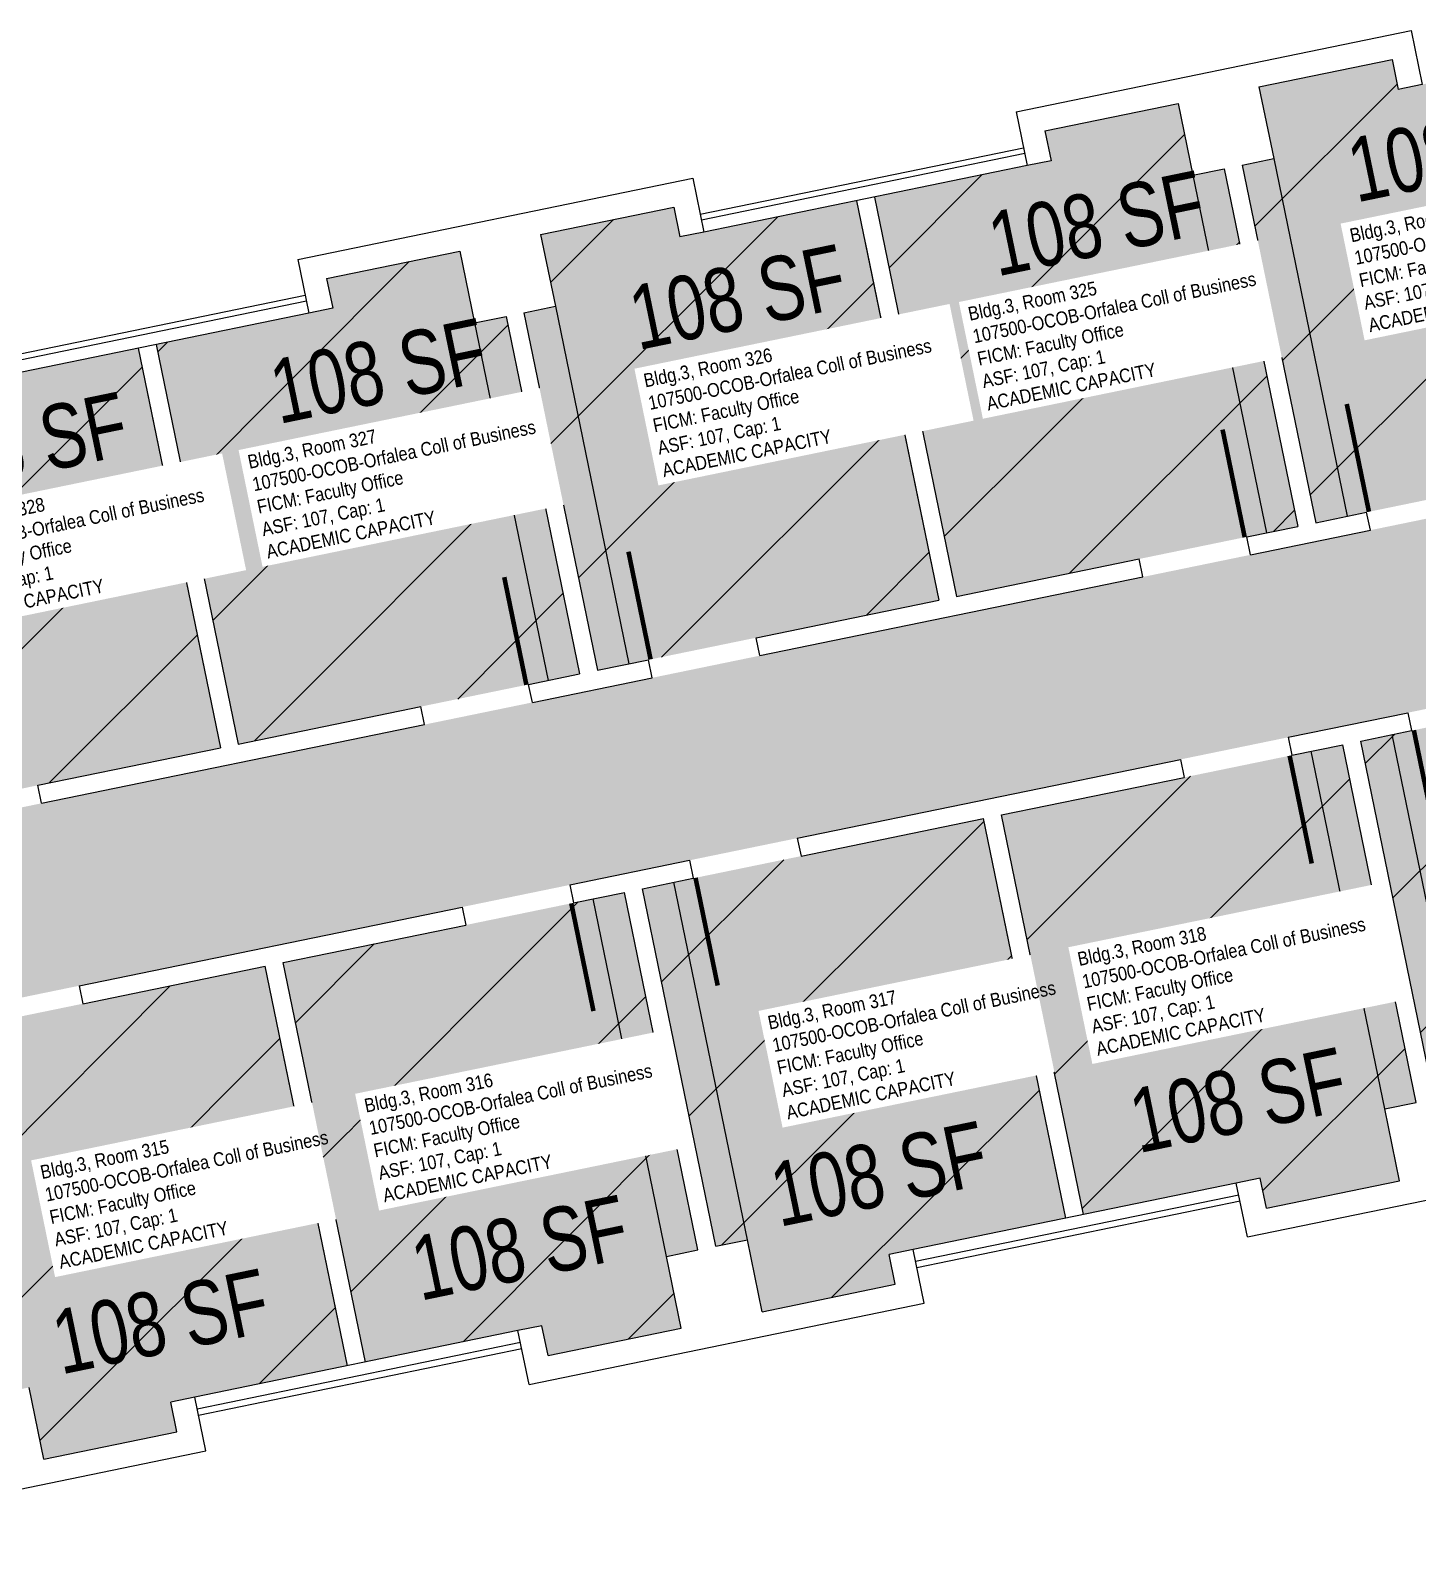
# Model space of a CAD drawing. Header units: inches. Extents: x 69197310 to 69201220, y 27671033 to 27674904.
# Drawn here: x 69198989 to 69199443, y 27672941 to 27673442 of the extents above; entities that cross this region are included whole.
import ezdxf
from ezdxf.enums import TextEntityAlignment as Align

# ---------------------------------------------------------------- set-up
doc = ezdxf.new("R2010")
doc.units = ezdxf.units.IN
doc.header["$LTSCALE"] = 100
doc.header["$MEASUREMENT"] = 0
for name, color, linetype in [('A-DOOR', 2, 'CONTINUOUS'), ('A-FLOR', 3, 'CONTINUOUS'), ('A-GLAZ', 1, 'CONTINUOUS'), ('A-IDEN-RNUM', 7, 'CONTINUOUS'), ('A-IDEN-SNUM', 4, 'CONTINUOUS'), ('A-IDEN-VNUM', 4, 'CONTINUOUS'), ('A-WALL', 5, 'CONTINUOUS'), ('AREA-TEXT', 3, 'CONTINUOUS'), ('Rooms-Capacity', 4, 'CONTINUOUS'), ('Rooms-Category-Color', 7, 'CONTINUOUS'), ('Rooms-College-Color', 7, 'CONTINUOUS'), ('Rooms-Department-Color', 7, 'CONTINUOUS'), ('Rooms-Division-Color', 7, 'CONTINUOUS'), ('Rooms-Information', 7, 'CONTINUOUS')]:
    doc.layers.add(name, color=color, linetype=linetype)
doc.styles.add('CP_AREA', font='arial.ttf', dxfattribs={"height": 15})
doc.styles.add('CP_ROOMSNUMBER', font='arial.ttf', dxfattribs={"height": 1})
doc.styles.add('CP_ROOMVNUMBER', font='arial.ttf', dxfattribs={"width": 0.85, "height": 0.075})
pattern_1 = [(45, (0, 0), (-26.516504294, 26.516504294), [])]

msp = doc.modelspace()

# ---------------------------------------------------------------- hatches: boundary and pattern name
at = {"layer": 'Rooms-Capacity'}
h = msp.add_hatch(dxfattribs=at)
h.set_pattern_fill('ANSI31', color=256, scale=300, style=0)
h.set_pattern_definition(pattern_1)
h.paths.add_polyline_path([(69199265.25, 27673387.18), (69199292.13, 27673256.41), (69199403.79, 27673279.37), (69199379.73, 27673396.42), (69199369.45, 27673394.3), (69199364.62, 27673417.81), (69199321.03, 27673408.85), (69199323.04, 27673399.06)])
h = msp.add_hatch(dxfattribs=at)
h.set_pattern_fill('ANSI31', color=256, scale=300, style=0)
h.set_pattern_definition(pattern_1)
h.paths.add_polyline_path([(69199030.17, 27673338.86), (69199057.04, 27673208.09), (69199168.71, 27673231.04), (69199144.65, 27673348.1), (69199134.36, 27673345.98), (69199129.53, 27673369.49), (69199085.94, 27673360.53), (69199087.96, 27673350.74)])
h = msp.add_hatch(dxfattribs=at)
h.set_pattern_fill('ANSI31', color=256, scale=300, style=0)
h.set_pattern_definition(pattern_1)
h.paths.add_polyline_path([(69198920.89, 27673326.61), (69198925.73, 27673303.1), (69198915.44, 27673300.99), (69198939.5, 27673183.93), (69199051.17, 27673206.88), (69199024.29, 27673337.65), (69198966.5, 27673325.77), (69198964.48, 27673335.57)])
h = msp.add_hatch(dxfattribs=at)
h.set_pattern_fill('ANSI31', color=256, scale=300, style=0)
h.set_pattern_definition(pattern_1)
h.paths.add_polyline_path([(69199463.55, 27673070.62), (69199458.71, 27673094.13), (69199448.43, 27673092.02), (69199424.37, 27673209.07), (69199536.03, 27673232.02), (69199562.91, 27673101.25), (69199505.12, 27673089.38), (69199507.13, 27673079.58)])
h = msp.add_hatch(dxfattribs=at)
h.set_pattern_fill('ANSI31', color=256, scale=300, style=0)
h.set_pattern_definition(pattern_1)
h.paths.add_polyline_path([(69199228.46, 27673022.3), (69199223.63, 27673045.81), (69199213.34, 27673043.69), (69199189.28, 27673160.75), (69199300.95, 27673183.7), (69199327.83, 27673052.93), (69199270.04, 27673041.05), (69199272.05, 27673031.26)])
h = msp.add_hatch(dxfattribs=at)
h.set_pattern_fill('ANSI31', color=256, scale=300, style=0)
h.set_pattern_definition(pattern_1)
h.paths.add_polyline_path([(69198993.37, 27672973.98), (69198988.54, 27672997.49), (69198978.26, 27672995.37), (69198954.2, 27673112.43), (69199065.86, 27673135.38), (69199092.74, 27673004.61), (69199034.95, 27672992.73), (69199036.96, 27672982.94)])
at = {"layer": 'Rooms-Category-Color', "true_color": 0xfa9ba3}
for points in [[(69199265.25, 27673387.18), (69199292.13, 27673256.41), (69199403.79, 27673279.37), (69199379.73, 27673396.42), (69199369.45, 27673394.3), (69199364.62, 27673417.81), (69199321.03, 27673408.85), (69199323.04, 27673399.06)], [(69199030.17, 27673338.86), (69199057.04, 27673208.09), (69199168.71, 27673231.04), (69199144.65, 27673348.1), (69199134.36, 27673345.98), (69199129.53, 27673369.49), (69199085.94, 27673360.53), (69199087.96, 27673350.74)], [(69198920.89, 27673326.61), (69198925.73, 27673303.1), (69198915.44, 27673300.99), (69198939.5, 27673183.93), (69199051.17, 27673206.88), (69199024.29, 27673337.65), (69198966.5, 27673325.77), (69198964.48, 27673335.57)], [(69199463.55, 27673070.62), (69199458.71, 27673094.13), (69199448.43, 27673092.02), (69199424.37, 27673209.07), (69199536.03, 27673232.02), (69199562.91, 27673101.25), (69199505.12, 27673089.38), (69199507.13, 27673079.58)], [(69199228.46, 27673022.3), (69199223.63, 27673045.81), (69199213.34, 27673043.69), (69199189.28, 27673160.75), (69199300.95, 27673183.7), (69199327.83, 27673052.93), (69199270.04, 27673041.05), (69199272.05, 27673031.26)], [(69198993.37, 27672973.98), (69198988.54, 27672997.49), (69198978.26, 27672995.37), (69198954.2, 27673112.43), (69199065.86, 27673135.38), (69199092.74, 27673004.61), (69199034.95, 27672992.73), (69199036.96, 27672982.94)]]:
    msp.add_hatch(color=241, dxfattribs=at).paths.add_polyline_path(points)
at = {"layer": 'Rooms-Category-Color', "true_color": 0xadadad}
msp.add_hatch(color=253, dxfattribs=at).paths.add_polyline_path([(69199816.4, 27673358.05), (69199828.68, 27673298.3), (69198309.48, 27672986.04), (69198314.32, 27672962.53), (69198284.89, 27672956.48), (69198286.1, 27672950.6), (69198292.02, 27672951.82), (69198317.69, 27672826.93), (69198363.68, 27672836.38), (69198396.1, 27672678.68), (69198353, 27672669.82), (69198362.16, 27672625.25), (69198279.88, 27672608.34), (69198270.22, 27672655.36), (69198240.77, 27672649.31), (69198208.86, 27672804.56), (69198235.31, 27672810), (69198209.64, 27672934.89), (69198215.59, 27672936.11), (69198214.38, 27672941.99), (69198184.92, 27672935.93), (69198180.09, 27672959.44), (69198130.19, 27672949.18), (69198125.72, 27672970.93), (69198119.84, 27672969.73), (69198124.31, 27672947.97), (69197542.48, 27672828.38), (69197530.2, 27672888.13), (69198112.3, 27673007.59), (69198112.6, 27673004.99), (69198118.47, 27673006.2), (69198118.11, 27673008.94)])
at = {"layer": 'Rooms-College-Color', "true_color": 0xfa9ba3}
for points in [[(69199265.25, 27673387.18), (69199292.13, 27673256.41), (69199403.79, 27673279.37), (69199379.73, 27673396.42), (69199369.45, 27673394.3), (69199364.62, 27673417.81), (69199321.03, 27673408.85), (69199323.04, 27673399.06)], [(69199030.17, 27673338.86), (69199057.04, 27673208.09), (69199168.71, 27673231.04), (69199144.65, 27673348.1), (69199134.36, 27673345.98), (69199129.53, 27673369.49), (69199085.94, 27673360.53), (69199087.96, 27673350.74)], [(69198920.89, 27673326.61), (69198925.73, 27673303.1), (69198915.44, 27673300.99), (69198939.5, 27673183.93), (69199051.17, 27673206.88), (69199024.29, 27673337.65), (69198966.5, 27673325.77), (69198964.48, 27673335.57)], [(69199463.55, 27673070.62), (69199458.71, 27673094.13), (69199448.43, 27673092.02), (69199424.37, 27673209.07), (69199536.03, 27673232.02), (69199562.91, 27673101.25), (69199505.12, 27673089.38), (69199507.13, 27673079.58)], [(69199228.46, 27673022.3), (69199223.63, 27673045.81), (69199213.34, 27673043.69), (69199189.28, 27673160.75), (69199300.95, 27673183.7), (69199327.83, 27673052.93), (69199270.04, 27673041.05), (69199272.05, 27673031.26)], [(69198993.37, 27672973.98), (69198988.54, 27672997.49), (69198978.26, 27672995.37), (69198954.2, 27673112.43), (69199065.86, 27673135.38), (69199092.74, 27673004.61), (69199034.95, 27672992.73), (69199036.96, 27672982.94)]]:
    msp.add_hatch(color=241, dxfattribs=at).paths.add_polyline_path(points)
at = {"layer": 'Rooms-College-Color', "true_color": 0xadadad}
msp.add_hatch(color=253, dxfattribs=at).paths.add_polyline_path([(69199816.4, 27673358.05), (69199828.68, 27673298.3), (69198309.48, 27672986.04), (69198314.32, 27672962.53), (69198284.89, 27672956.48), (69198286.1, 27672950.6), (69198292.02, 27672951.82), (69198317.69, 27672826.93), (69198363.68, 27672836.38), (69198396.1, 27672678.68), (69198353, 27672669.82), (69198362.16, 27672625.25), (69198279.88, 27672608.34), (69198270.22, 27672655.36), (69198240.77, 27672649.31), (69198208.86, 27672804.56), (69198235.31, 27672810), (69198209.64, 27672934.89), (69198215.59, 27672936.11), (69198214.38, 27672941.99), (69198184.92, 27672935.93), (69198180.09, 27672959.44), (69198130.19, 27672949.18), (69198125.72, 27672970.93), (69198119.84, 27672969.73), (69198124.31, 27672947.97), (69197542.48, 27672828.38), (69197530.2, 27672888.13), (69198112.3, 27673007.59), (69198112.6, 27673004.99), (69198118.47, 27673006.2), (69198118.11, 27673008.94)])
at = {"layer": 'Rooms-Department-Color', "true_color": 0xfa9ba3}
for points in [[(69199265.25, 27673387.18), (69199292.13, 27673256.41), (69199403.79, 27673279.37), (69199379.73, 27673396.42), (69199369.45, 27673394.3), (69199364.62, 27673417.81), (69199321.03, 27673408.85), (69199323.04, 27673399.06)], [(69199030.17, 27673338.86), (69199057.04, 27673208.09), (69199168.71, 27673231.04), (69199144.65, 27673348.1), (69199134.36, 27673345.98), (69199129.53, 27673369.49), (69199085.94, 27673360.53), (69199087.96, 27673350.74)], [(69198920.89, 27673326.61), (69198925.73, 27673303.1), (69198915.44, 27673300.99), (69198939.5, 27673183.93), (69199051.17, 27673206.88), (69199024.29, 27673337.65), (69198966.5, 27673325.77), (69198964.48, 27673335.57)], [(69199463.55, 27673070.62), (69199458.71, 27673094.13), (69199448.43, 27673092.02), (69199424.37, 27673209.07), (69199536.03, 27673232.02), (69199562.91, 27673101.25), (69199505.12, 27673089.38), (69199507.13, 27673079.58)], [(69199228.46, 27673022.3), (69199223.63, 27673045.81), (69199213.34, 27673043.69), (69199189.28, 27673160.75), (69199300.95, 27673183.7), (69199327.83, 27673052.93), (69199270.04, 27673041.05), (69199272.05, 27673031.26)], [(69198993.37, 27672973.98), (69198988.54, 27672997.49), (69198978.26, 27672995.37), (69198954.2, 27673112.43), (69199065.86, 27673135.38), (69199092.74, 27673004.61), (69199034.95, 27672992.73), (69199036.96, 27672982.94)]]:
    msp.add_hatch(color=241, dxfattribs=at).paths.add_polyline_path(points)
at = {"layer": 'Rooms-Department-Color', "true_color": 0xacacac}
msp.add_hatch(color=253, dxfattribs=at).paths.add_polyline_path([(69199816.4, 27673358.05), (69199828.68, 27673298.3), (69198309.48, 27672986.04), (69198314.32, 27672962.53), (69198284.89, 27672956.48), (69198286.1, 27672950.6), (69198292.02, 27672951.82), (69198317.69, 27672826.93), (69198363.68, 27672836.38), (69198396.1, 27672678.68), (69198353, 27672669.82), (69198362.16, 27672625.25), (69198279.88, 27672608.34), (69198270.22, 27672655.36), (69198240.77, 27672649.31), (69198208.86, 27672804.56), (69198235.31, 27672810), (69198209.64, 27672934.89), (69198215.59, 27672936.11), (69198214.38, 27672941.99), (69198184.92, 27672935.93), (69198180.09, 27672959.44), (69198130.19, 27672949.18), (69198125.72, 27672970.93), (69198119.84, 27672969.73), (69198124.31, 27672947.97), (69197542.48, 27672828.38), (69197530.2, 27672888.13), (69198112.3, 27673007.59), (69198112.6, 27673004.99), (69198118.47, 27673006.2), (69198118.11, 27673008.94)])
at = {"layer": 'Rooms-Division-Color', "true_color": 0xfa9ba3}
for points in [[(69199265.25, 27673387.18), (69199292.13, 27673256.41), (69199403.79, 27673279.37), (69199379.73, 27673396.42), (69199369.45, 27673394.3), (69199364.62, 27673417.81), (69199321.03, 27673408.85), (69199323.04, 27673399.06)], [(69199030.17, 27673338.86), (69199057.04, 27673208.09), (69199168.71, 27673231.04), (69199144.65, 27673348.1), (69199134.36, 27673345.98), (69199129.53, 27673369.49), (69199085.94, 27673360.53), (69199087.96, 27673350.74)], [(69198920.89, 27673326.61), (69198925.73, 27673303.1), (69198915.44, 27673300.99), (69198939.5, 27673183.93), (69199051.17, 27673206.88), (69199024.29, 27673337.65), (69198966.5, 27673325.77), (69198964.48, 27673335.57)], [(69199463.55, 27673070.62), (69199458.71, 27673094.13), (69199448.43, 27673092.02), (69199424.37, 27673209.07), (69199536.03, 27673232.02), (69199562.91, 27673101.25), (69199505.12, 27673089.38), (69199507.13, 27673079.58)], [(69199228.46, 27673022.3), (69199223.63, 27673045.81), (69199213.34, 27673043.69), (69199189.28, 27673160.75), (69199300.95, 27673183.7), (69199327.83, 27673052.93), (69199270.04, 27673041.05), (69199272.05, 27673031.26)], [(69198993.37, 27672973.98), (69198988.54, 27672997.49), (69198978.26, 27672995.37), (69198954.2, 27673112.43), (69199065.86, 27673135.38), (69199092.74, 27673004.61), (69199034.95, 27672992.73), (69199036.96, 27672982.94)]]:
    msp.add_hatch(color=241, dxfattribs=at).paths.add_polyline_path(points)
at = {"layer": 'Rooms-Division-Color', "true_color": 0xadadad}
msp.add_hatch(color=253, dxfattribs=at).paths.add_polyline_path([(69199816.4, 27673358.05), (69199828.68, 27673298.3), (69198309.48, 27672986.04), (69198314.32, 27672962.53), (69198284.89, 27672956.48), (69198286.1, 27672950.6), (69198292.02, 27672951.82), (69198317.69, 27672826.93), (69198363.68, 27672836.38), (69198396.1, 27672678.68), (69198353, 27672669.82), (69198362.16, 27672625.25), (69198279.88, 27672608.34), (69198270.22, 27672655.36), (69198240.77, 27672649.31), (69198208.86, 27672804.56), (69198235.31, 27672810), (69198209.64, 27672934.89), (69198215.59, 27672936.11), (69198214.38, 27672941.99), (69198184.92, 27672935.93), (69198180.09, 27672959.44), (69198130.19, 27672949.18), (69198125.72, 27672970.93), (69198119.84, 27672969.73), (69198124.31, 27672947.97), (69197542.48, 27672828.38), (69197530.2, 27672888.13), (69198112.3, 27673007.59), (69198112.6, 27673004.99), (69198118.47, 27673006.2), (69198118.11, 27673008.94)])

# ---------------------------------------------------------------- linework, layer by layer
at = {"layer": 'A-DOOR'}
for points in [[(69199427.06, 27673284.15, 1.5, 1.5, 0), (69199419.81, 27673319.41, 0, 0, 0), (69199420.54, 27673319.56, 0, 0, -0.414214), (69199461.89, 27673289.77, 0, 0, -0.414214)], [(69199386.41, 27673275.79, 1.5, 1.5, 0), (69199379.16, 27673311.05, 0, 0, 0), (69199378.43, 27673310.9, 0, 0, 0.414214), (69199352.18, 27673267.23, 0, 0, 0.414214)], [(69199191.97, 27673235.83, 1.5, 1.5, 0), (69199184.72, 27673271.09, 0, 0, 0), (69199185.46, 27673271.24, 0, 0, -0.414214), (69199226.8, 27673241.45, 0, 0, -0.414214)], [(69199151.32, 27673227.47, 1.5, 1.5, 0), (69199144.07, 27673262.73, 0, 0, 0), (69199143.34, 27673262.58, 0, 0, 0.414214), (69199117.1, 27673218.9, 0, 0, 0.414214)], [(69198956.89, 27673187.51, 1.5, 1.5, 0), (69198949.64, 27673222.77, 0, 0, 0), (69198950.37, 27673222.92, 0, 0, -0.414214), (69198991.72, 27673193.13, 0, 0, -0.414214)], [(69199441.76, 27673212.64, 1.5, 1.5, 0), (69199449, 27673177.38, 0, 0, 0), (69199449.74, 27673177.53, 0, 0, 0.414214), (69199475.98, 27673221.21, 0, 0, 0.414214)], [(69199401.11, 27673204.29, 1.5, 1.5, 0), (69199408.35, 27673169.02, 0, 0, 0), (69199407.62, 27673168.87, 0, 0, -0.414214), (69199366.28, 27673198.66, 0, 0, -0.414214)], [(69199206.67, 27673164.32, 1.5, 1.5, 0), (69199213.92, 27673129.06, 0, 0, 0), (69199214.65, 27673129.21, 0, 0, 0.414214), (69199240.9, 27673172.89, 0, 0, 0.414214)], [(69199166.02, 27673155.97, 1.5, 1.5, 0), (69199173.27, 27673120.7, 0, 0, 0), (69199172.53, 27673120.55, 0, 0, -0.414214), (69199131.19, 27673150.34, 0, 0, -0.414214)], [(69198971.58, 27673116, 1.5, 1.5, 0), (69198978.83, 27673080.74, 0, 0, 0), (69198979.57, 27673080.89, 0, 0, 0.414214), (69199005.81, 27673124.57, 0, 0, 0.414214)]]:
    msp.add_lwpolyline(points, format="xyseb", dxfattribs=at)
at = {"layer": 'A-FLOR'}
for p, q in [((69199395.9, 27673399.74), (69199419.96, 27673282.69)), ((69199369.45, 27673394.3), (69199393.51, 27673277.25)), ((69199160.81, 27673351.42), (69199184.87, 27673234.37)), ((69199134.36, 27673345.98), (69199158.42, 27673228.93)), ((69199458.71, 27673094.13), (69199434.65, 27673211.18)), ((69199432.27, 27673088.69), (69199408.21, 27673205.75)), ((69199223.63, 27673045.81), (69199199.57, 27673162.86)), ((69199197.18, 27673040.37), (69199173.12, 27673157.43))]:
    msp.add_line(p, q, dxfattribs=at)
at = {"layer": 'A-GLAZ'}
for p, q in [((69199208.21, 27673381.58), (69199314, 27673403.32)), ((69199314.4, 27673401.37), (69199208.61, 27673379.62)), ((69199315.21, 27673397.45), (69199209.42, 27673375.7)), ((69198973.12, 27673333.26), (69199078.91, 27673355)), ((69199079.32, 27673353.04), (69198973.53, 27673331.3)), ((69199080.12, 27673349.13), (69198974.33, 27673327.38)), ((69199383.66, 27673064.41), (69199277.87, 27673042.67)), ((69199384.47, 27673060.49), (69199278.68, 27673038.75)), ((69199279.08, 27673036.79), (69199384.87, 27673058.53)), ((69199148.57, 27673016.09), (69199042.79, 27672994.35)), ((69199149.38, 27673012.17), (69199043.59, 27672990.43)), ((69199043.99, 27672988.47), (69199149.78, 27673010.21))]:
    msp.add_line(p, q, dxfattribs=at)
at = {"layer": 'A-WALL'}
for p, q in [((69199311.58, 27673415.08), (69199440.88, 27673441.65)), ((69199440.88, 27673441.65), (69199444.5, 27673424.02)), ((69199391.06, 27673423.25), (69199434.65, 27673432.21)), ((69199434.65, 27673432.21), (69199436.67, 27673422.41)), ((69199391.06, 27673423.25), (69199395.9, 27673399.74)), ((69199444.5, 27673424.02), (69199436.67, 27673422.41)), ((69199321.03, 27673408.85), (69199364.62, 27673417.81)), ((69199364.62, 27673417.81), (69199369.45, 27673394.3)), ((69199311.58, 27673415.08), (69199315.21, 27673397.45)), ((69199321.03, 27673408.85), (69199323.04, 27673399.06)), ((69199323.04, 27673399.06), (69199315.21, 27673397.45)), ((69199369.45, 27673394.3), (69199379.73, 27673396.42)), ((69199379.73, 27673396.42), (69199403.79, 27673279.37)), ((69199385.61, 27673397.63), (69199395.9, 27673399.74)), ((69199385.61, 27673397.63), (69199409.67, 27673280.57)), ((69199076.5, 27673366.76), (69199205.79, 27673393.33)), ((69199205.79, 27673393.33), (69199209.42, 27673375.7)), ((69199259.37, 27673385.97), (69199286.25, 27673255.2)), ((69199265.25, 27673387.18), (69199292.13, 27673256.41)), ((69199155.98, 27673374.93), (69199199.57, 27673383.89)), ((69199199.57, 27673383.89), (69199201.58, 27673374.09)), ((69199209.42, 27673375.7), (69199201.58, 27673374.09)), ((69199155.98, 27673374.93), (69199160.81, 27673351.42)), ((69199262.19, 27673372.26), (69199286.25, 27673255.2)), ((69199076.5, 27673366.76), (69199080.12, 27673349.13)), ((69199085.94, 27673360.53), (69199129.53, 27673369.49)), ((69199129.53, 27673369.49), (69199134.36, 27673345.98)), ((69199085.94, 27673360.53), (69199087.96, 27673350.74)), ((69199087.96, 27673350.74), (69199080.12, 27673349.13)), ((69199150.53, 27673349.31), (69199160.81, 27673351.42)), ((69199134.36, 27673345.98), (69199144.65, 27673348.1)), ((69199144.65, 27673348.1), (69199168.71, 27673231.04)), ((69199150.53, 27673349.31), (69199174.59, 27673232.25)), ((69199024.29, 27673337.65), (69199051.17, 27673206.88)), ((69199030.17, 27673338.86), (69199057.04, 27673208.09)), ((69199027.11, 27673323.94), (69199051.17, 27673206.88)), ((69199409.67, 27673280.57), (69199426.32, 27673284)), ((69199427.53, 27673278.12), (69199426.32, 27673284)), ((69199387.14, 27673275.94), (69199403.79, 27673279.37)), ((69199388.35, 27673270.07), (69199387.14, 27673275.94)), ((69199388.35, 27673270.07), (69199427.53, 27673278.12)), ((69199292.13, 27673256.41), (69199351.88, 27673268.69)), ((69199353.09, 27673262.82), (69199351.88, 27673268.69)), ((69199227.71, 27673237.05), (69199353.09, 27673262.82)), ((69199226.5, 27673242.92), (69199286.25, 27673255.2)), ((69199227.71, 27673237.05), (69199226.5, 27673242.92)), ((69199174.59, 27673232.25), (69199191.24, 27673235.68)), ((69199192.45, 27673229.8), (69199191.24, 27673235.68)), ((69199152.06, 27673227.62), (69199168.71, 27673231.04)), ((69199153.27, 27673221.74), (69199152.06, 27673227.62)), ((69199153.27, 27673221.74), (69199192.45, 27673229.8)), ((69199057.04, 27673208.09), (69199116.79, 27673220.37)), ((69199118, 27673214.5), (69199116.79, 27673220.37)), ((69199400.63, 27673210.31), (69199439.81, 27673218.37)), ((69199439.81, 27673218.37), (69199441.02, 27673212.49)), ((69198992.62, 27673188.73), (69199118, 27673214.5)), ((69199400.63, 27673210.31), (69199401.84, 27673204.44)), ((69199424.37, 27673209.07), (69199441.02, 27673212.49)), ((69198991.42, 27673194.6), (69199051.17, 27673206.88)), ((69199401.84, 27673204.44), (69199418.49, 27673207.86)), ((69199442.55, 27673090.81), (69199418.49, 27673207.86)), ((69199448.43, 27673092.02), (69199424.37, 27673209.07)), ((69199239.99, 27673177.3), (69199365.37, 27673203.07)), ((69199365.37, 27673203.07), (69199366.58, 27673197.19)), ((69199306.83, 27673184.91), (69199366.58, 27673197.19)), ((69198992.62, 27673188.73), (69198991.42, 27673194.6)), ((69199241.2, 27673171.42), (69199300.95, 27673183.7)), ((69199327.83, 27673052.93), (69199300.95, 27673183.7)), ((69199325.01, 27673066.65), (69199300.95, 27673183.7)), ((69199333.7, 27673054.14), (69199306.83, 27673184.91)), ((69199239.99, 27673177.3), (69199241.2, 27673171.42)), ((69199165.55, 27673161.99), (69199204.73, 27673170.05)), ((69199204.73, 27673170.05), (69199205.94, 27673164.17)), ((69199165.55, 27673161.99), (69199166.75, 27673156.12)), ((69199189.28, 27673160.75), (69199205.94, 27673164.17)), ((69199213.34, 27673043.69), (69199189.28, 27673160.75)), ((69199166.75, 27673156.12), (69199183.41, 27673159.54)), ((69199207.47, 27673042.49), (69199183.41, 27673159.54)), ((69199004.9, 27673128.98), (69199130.28, 27673154.75)), ((69199130.28, 27673154.75), (69199131.49, 27673148.87)), ((69199071.74, 27673136.59), (69199131.49, 27673148.87)), ((69199006.11, 27673123.1), (69199065.86, 27673135.38)), ((69199092.74, 27673004.61), (69199065.86, 27673135.38)), ((69199089.92, 27673018.33), (69199065.86, 27673135.38)), ((69199098.62, 27673005.82), (69199071.74, 27673136.59)), ((69199004.9, 27673128.98), (69199006.11, 27673123.1)), ((69199432.27, 27673088.69), (69199442.55, 27673090.81)), ((69199437.1, 27673065.18), (69199432.27, 27673088.69)), ((69199387.28, 27673046.78), (69199516.58, 27673073.35)), ((69199391.5, 27673066.02), (69199383.66, 27673064.41)), ((69199393.51, 27673056.23), (69199391.5, 27673066.02)), ((69199393.51, 27673056.23), (69199437.1, 27673065.18)), ((69199387.28, 27673046.78), (69199383.66, 27673064.41)), ((69199213.34, 27673043.69), (69199223.63, 27673045.81)), ((69199228.46, 27673022.3), (69199223.63, 27673045.81)), ((69199197.18, 27673040.37), (69199207.47, 27673042.49)), ((69199202.01, 27673016.86), (69199197.18, 27673040.37)), ((69199277.87, 27673042.67), (69199270.04, 27673041.05)), ((69199272.05, 27673031.26), (69199270.04, 27673041.05)), ((69199281.5, 27673025.03), (69199277.87, 27673042.67)), ((69199228.46, 27673022.3), (69199272.05, 27673031.26)), ((69199152.2, 27672998.46), (69199281.5, 27673025.03)), ((69199156.41, 27673017.7), (69199148.57, 27673016.09)), ((69199152.2, 27672998.46), (69199148.57, 27673016.09)), ((69199158.42, 27673007.9), (69199156.41, 27673017.7)), ((69199158.42, 27673007.9), (69199202.01, 27673016.86)), ((69198993.37, 27672973.98), (69198988.54, 27672997.49)), ((69199042.79, 27672994.35), (69199034.95, 27672992.73)), ((69199036.96, 27672982.94), (69199034.95, 27672992.73)), ((69199046.41, 27672976.71), (69199042.79, 27672994.35)), ((69198993.37, 27672973.98), (69199036.96, 27672982.94)), ((69198917.11, 27672950.14), (69199046.41, 27672976.71))]:
    msp.add_line(p, q, dxfattribs=at)

# ---------------------------------------------------------------- texts
at = {"layer": 'A-IDEN-RNUM', "style": 'CP_ROOMSNUMBER', "width": 0.85}
for s, p in [('0325-00', (69199329.92, 27673338.69)), ('0326-00', (69199223.73, 27673316.86)), ('0327-00', (69199094.17, 27673290.23)), ('0318-00', (69199365.75, 27673127.48)), ('0317-00', (69199264.36, 27673106.64)), ('0316-00', (69199132.32, 27673079.5)), ('0315-00', (69199026.28, 27673057.71))]:
    msp.add_text(s, height=1, rotation=11.615, dxfattribs=at).set_placement(p, align=Align.MIDDLE)
at = {"layer": 'A-IDEN-SNUM', "style": 'CP_ROOMSNUMBER', "width": 0.85}
for s, p in [('0030032500', (69199329.92, 27673338.69)), ('0030032600', (69199223.73, 27673316.86)), ('0030032700', (69199094.17, 27673290.23)), ('0030031800', (69199365.75, 27673127.48)), ('0030031700', (69199264.36, 27673106.64)), ('0030031600', (69199132.32, 27673079.5)), ('0030031500', (69199026.28, 27673057.71))]:
    msp.add_text(s, height=1, rotation=11.615, dxfattribs=at).set_placement(p, align=Align.MIDDLE)
at = {"layer": 'A-IDEN-VNUM', "style": 'CP_ROOMVNUMBER', "width": 0.85}
for s, p in [('324', (69199454.84, 27673364.36)), ('325', (69199329.92, 27673338.69)), ('326', (69199223.73, 27673316.86)), ('327', (69199094.17, 27673290.23)), ('328', (69198985.65, 27673267.92)), ('318', (69199365.75, 27673127.48)), ('317', (69199264.36, 27673106.64)), ('316', (69199132.32, 27673079.5)), ('315', (69199026.28, 27673057.71))]:
    msp.add_text(s, height=31.5, rotation=11.615, dxfattribs=at).set_placement(p, align=Align.MIDDLE)
at = {"layer": 'AREA-TEXT', "style": 'CP_AREA', "width": 0.75}
for p in [(69199455.54, 27673402.79), (69199337.99, 27673378.6), (69199220.45, 27673354.47), (69199102.91, 27673330.28), (69198985.37, 27673306.15), (69199384.24, 27673091.59), (69199266.7, 27673067.46), (69199149.16, 27673043.27), (69199031.62, 27673019.14)]:
    msp.add_text('108 SF', height=21, rotation=11.6779, dxfattribs=at).set_placement(p, align=Align.MIDDLE_CENTER)

# ---------------------------------------------------------------- next in the draw order: texts
at = {"layer": 'Rooms-Information', "char_height": 4.5, "width": 100.8, "attachment_point": 7, "rotation": 11.615, "style": 'CP_ROOMVNUMBER', "bg_fill": 3, "box_fill_scale": 1.5, "bg_fill_color": 256, "bg_fill_true_color": 13158600, "bg_fill_transparency": 0}
for s, insert in [('Bldg.3, Room 325^M^J107500-OCOB-Orfalea Coll of Business^M^JFICM: Faculty Office^M^JASF: 107, Cap: 1^M^JACADEMIC CAPACITY', (69199302.48, 27673317.19)), ('Bldg.3, Room 327^M^J107500-OCOB-Orfalea Coll of Business^M^JFICM: Faculty Office^M^JASF: 107, Cap: 1^M^JACADEMIC CAPACITY', (69199066.73, 27673268.73)), ('Bldg.3, Room 317^M^J107500-OCOB-Orfalea Coll of Business^M^JFICM: Faculty Office^M^JASF: 107, Cap: 1^M^JACADEMIC CAPACITY', (69199236.92, 27673085.14)), ('Bldg.3, Room 315^M^J107500-OCOB-Orfalea Coll of Business^M^JFICM: Faculty Office^M^JASF: 107, Cap: 1^M^JACADEMIC CAPACITY', (69198998.84, 27673036.21))]:
    msp.add_mtext(s, dxfattribs=dict(at, insert=insert))

# ---------------------------------------------------------------- next in the draw order: hatches: boundary and pattern name
at = {"layer": 'Rooms-Capacity'}
h = msp.add_hatch(dxfattribs=at)
h.set_pattern_fill('ANSI31', color=256, scale=300, style=0)
h.set_pattern_definition(pattern_1)
h.paths.add_polyline_path([(69199391.06, 27673423.25), (69199395.9, 27673399.74), (69199385.61, 27673397.63), (69199409.67, 27673280.57), (69199521.34, 27673303.53), (69199494.46, 27673434.29), (69199436.67, 27673422.41), (69199434.65, 27673432.21)])
h = msp.add_hatch(dxfattribs=at)
h.set_pattern_fill('ANSI31', color=256, scale=300, style=0)
h.set_pattern_definition(pattern_1)
h.paths.add_polyline_path([(69199155.98, 27673374.93), (69199160.81, 27673351.42), (69199150.53, 27673349.31), (69199174.59, 27673232.25), (69199286.25, 27673255.2), (69199259.37, 27673385.97), (69199201.58, 27673374.09), (69199199.57, 27673383.89)])
h = msp.add_hatch(dxfattribs=at)
h.set_pattern_fill('ANSI31', color=256, scale=300, style=0)
h.set_pattern_definition(pattern_1)
h.paths.add_polyline_path([(69199333.7, 27673054.14), (69199306.83, 27673184.91), (69199418.49, 27673207.86), (69199442.55, 27673090.81), (69199432.27, 27673088.69), (69199437.1, 27673065.18), (69199393.51, 27673056.23), (69199391.5, 27673066.02)])
h = msp.add_hatch(dxfattribs=at)
h.set_pattern_fill('ANSI31', color=256, scale=300, style=0)
h.set_pattern_definition(pattern_1)
h.paths.add_polyline_path([(69199098.62, 27673005.82), (69199071.74, 27673136.59), (69199183.41, 27673159.54), (69199207.47, 27673042.49), (69199197.18, 27673040.37), (69199202.01, 27673016.86), (69199158.42, 27673007.9), (69199156.41, 27673017.7)])
at = {"layer": 'Rooms-Category-Color', "true_color": 0xfa9ba3}
for points in [[(69199391.06, 27673423.25), (69199395.9, 27673399.74), (69199385.61, 27673397.63), (69199409.67, 27673280.57), (69199521.34, 27673303.53), (69199494.46, 27673434.29), (69199436.67, 27673422.41), (69199434.65, 27673432.21)], [(69199155.98, 27673374.93), (69199160.81, 27673351.42), (69199150.53, 27673349.31), (69199174.59, 27673232.25), (69199286.25, 27673255.2), (69199259.37, 27673385.97), (69199201.58, 27673374.09), (69199199.57, 27673383.89)], [(69199333.7, 27673054.14), (69199306.83, 27673184.91), (69199418.49, 27673207.86), (69199442.55, 27673090.81), (69199432.27, 27673088.69), (69199437.1, 27673065.18), (69199393.51, 27673056.23), (69199391.5, 27673066.02)], [(69199098.62, 27673005.82), (69199071.74, 27673136.59), (69199183.41, 27673159.54), (69199207.47, 27673042.49), (69199197.18, 27673040.37), (69199202.01, 27673016.86), (69199158.42, 27673007.9), (69199156.41, 27673017.7)]]:
    msp.add_hatch(color=241, dxfattribs=at).paths.add_polyline_path(points)
at = {"layer": 'Rooms-College-Color', "true_color": 0xfa9ba3}
for points in [[(69199391.06, 27673423.25), (69199395.9, 27673399.74), (69199385.61, 27673397.63), (69199409.67, 27673280.57), (69199521.34, 27673303.53), (69199494.46, 27673434.29), (69199436.67, 27673422.41), (69199434.65, 27673432.21)], [(69199155.98, 27673374.93), (69199160.81, 27673351.42), (69199150.53, 27673349.31), (69199174.59, 27673232.25), (69199286.25, 27673255.2), (69199259.37, 27673385.97), (69199201.58, 27673374.09), (69199199.57, 27673383.89)], [(69199333.7, 27673054.14), (69199306.83, 27673184.91), (69199418.49, 27673207.86), (69199442.55, 27673090.81), (69199432.27, 27673088.69), (69199437.1, 27673065.18), (69199393.51, 27673056.23), (69199391.5, 27673066.02)], [(69199098.62, 27673005.82), (69199071.74, 27673136.59), (69199183.41, 27673159.54), (69199207.47, 27673042.49), (69199197.18, 27673040.37), (69199202.01, 27673016.86), (69199158.42, 27673007.9), (69199156.41, 27673017.7)]]:
    msp.add_hatch(color=241, dxfattribs=at).paths.add_polyline_path(points)
at = {"layer": 'Rooms-Department-Color', "true_color": 0xfa9ba3}
for points in [[(69199391.06, 27673423.25), (69199395.9, 27673399.74), (69199385.61, 27673397.63), (69199409.67, 27673280.57), (69199521.34, 27673303.53), (69199494.46, 27673434.29), (69199436.67, 27673422.41), (69199434.65, 27673432.21)], [(69199155.98, 27673374.93), (69199160.81, 27673351.42), (69199150.53, 27673349.31), (69199174.59, 27673232.25), (69199286.25, 27673255.2), (69199259.37, 27673385.97), (69199201.58, 27673374.09), (69199199.57, 27673383.89)], [(69199333.7, 27673054.14), (69199306.83, 27673184.91), (69199418.49, 27673207.86), (69199442.55, 27673090.81), (69199432.27, 27673088.69), (69199437.1, 27673065.18), (69199393.51, 27673056.23), (69199391.5, 27673066.02)], [(69199098.62, 27673005.82), (69199071.74, 27673136.59), (69199183.41, 27673159.54), (69199207.47, 27673042.49), (69199197.18, 27673040.37), (69199202.01, 27673016.86), (69199158.42, 27673007.9), (69199156.41, 27673017.7)]]:
    msp.add_hatch(color=241, dxfattribs=at).paths.add_polyline_path(points)
at = {"layer": 'Rooms-Division-Color', "true_color": 0xfa9ba3}
for points in [[(69199391.06, 27673423.25), (69199395.9, 27673399.74), (69199385.61, 27673397.63), (69199409.67, 27673280.57), (69199521.34, 27673303.53), (69199494.46, 27673434.29), (69199436.67, 27673422.41), (69199434.65, 27673432.21)], [(69199155.98, 27673374.93), (69199160.81, 27673351.42), (69199150.53, 27673349.31), (69199174.59, 27673232.25), (69199286.25, 27673255.2), (69199259.37, 27673385.97), (69199201.58, 27673374.09), (69199199.57, 27673383.89)], [(69199333.7, 27673054.14), (69199306.83, 27673184.91), (69199418.49, 27673207.86), (69199442.55, 27673090.81), (69199432.27, 27673088.69), (69199437.1, 27673065.18), (69199393.51, 27673056.23), (69199391.5, 27673066.02)], [(69199098.62, 27673005.82), (69199071.74, 27673136.59), (69199183.41, 27673159.54), (69199207.47, 27673042.49), (69199197.18, 27673040.37), (69199202.01, 27673016.86), (69199158.42, 27673007.9), (69199156.41, 27673017.7)]]:
    msp.add_hatch(color=241, dxfattribs=at).paths.add_polyline_path(points)

# ---------------------------------------------------------------- next in the draw order: texts
at = {"layer": 'Rooms-Information', "insert": (69198958.21, 27673246.43), "char_height": 4.5, "width": 100.8, "attachment_point": 7, "rotation": 11.615, "style": 'CP_ROOMVNUMBER', "bg_fill": 3, "box_fill_scale": 1.5, "bg_fill_color": 256, "bg_fill_true_color": 13158600, "bg_fill_transparency": 0}
msp.add_mtext('Bldg.3, Room 328^M^J107500-OCOB-Orfalea Coll of Business^M^JFICM: Faculty Office^M^JASF: 107, Cap: 1^M^JACADEMIC CAPACITY', dxfattribs=at)

# ---------------------------------------------------------------- next in the draw order: texts
at = {"layer": 'Rooms-Information', "char_height": 4.5, "width": 100.8, "attachment_point": 7, "rotation": 11.615, "style": 'CP_ROOMVNUMBER', "bg_fill": 3, "box_fill_scale": 1.5, "bg_fill_color": 256, "bg_fill_true_color": 13158600, "bg_fill_transparency": 0}
for s, insert in [('Bldg.3, Room 324^M^J107500-OCOB-Orfalea Coll of Business^M^JFICM: Faculty Office^M^JASF: 107, Cap: 1^M^JACADEMIC CAPACITY', (69199427.41, 27673342.86)), ('Bldg.3, Room 326^M^J107500-OCOB-Orfalea Coll of Business^M^JFICM: Faculty Office^M^JASF: 107, Cap: 1^M^JACADEMIC CAPACITY', (69199196.29, 27673295.36)), ('Bldg.3, Room 318^M^J107500-OCOB-Orfalea Coll of Business^M^JFICM: Faculty Office^M^JASF: 107, Cap: 1^M^JACADEMIC CAPACITY', (69199338.31, 27673105.98)), ('Bldg.3, Room 316^M^J107500-OCOB-Orfalea Coll of Business^M^JFICM: Faculty Office^M^JASF: 107, Cap: 1^M^JACADEMIC CAPACITY', (69199104.88, 27673058))]:
    msp.add_mtext(s, dxfattribs=dict(at, insert=insert))

doc.saveas('drawing.dxf')
